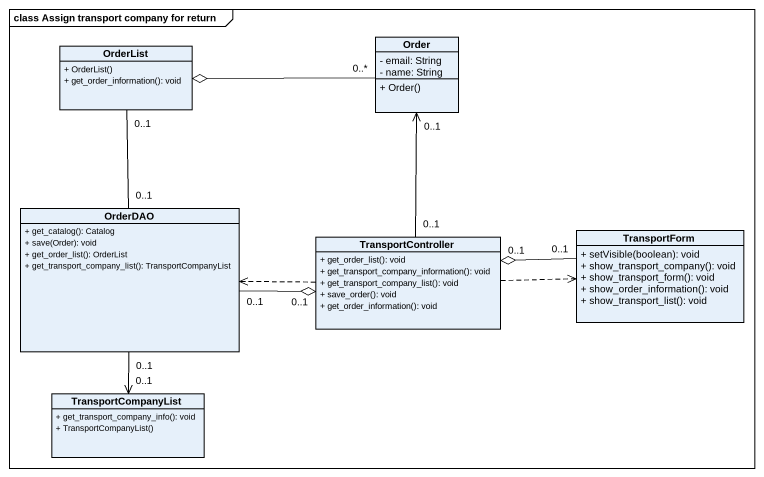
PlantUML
@startuml
mainframe class Assign transport company for return
hide circle
hide empty members
skinparam classAttributeIconSize 0
class OrderList {
  + OrderList()
  + get_order_information(): void
}
class Order {
  - email: String
  - name: String
  + Order()
}
class OrderDAO {
  + get_catalog(): Catalog
  + save(Order): void
  + get_order_list(): OrderList
  + get_transport_company_list(): TransportCompanyList
}
class TransportController {
  + get_order_list(): void
  + get_transport_company_information(): void
  + get_transport_company_list(): void
  + save_order(): void
  + get_order_information(): void
}
class TransportForm {
  + setVisible(boolean): void
  + show_transport_company(): void
  + show_transport_form(): void
  + show_order_information(): void
  + show_transport_list(): void
}
class TransportCompanyList {
  + get_transport_company_info(): void
  + TransportCompanyList()
}
Order "0..*" -left-o OrderList
OrderDAO "0..1" -up- "0..1" OrderList
OrderDAO "0..1" -right-o "0..1" TransportController
OrderDAO "0..1" --> "0..1" TransportCompanyList
TransportController "0..1" -up-> "0..1" Order
TransportController .left.> OrderDAO
TransportController .right.> TransportForm
TransportForm "0..1" -left-o "0..1" TransportController
@enduml
